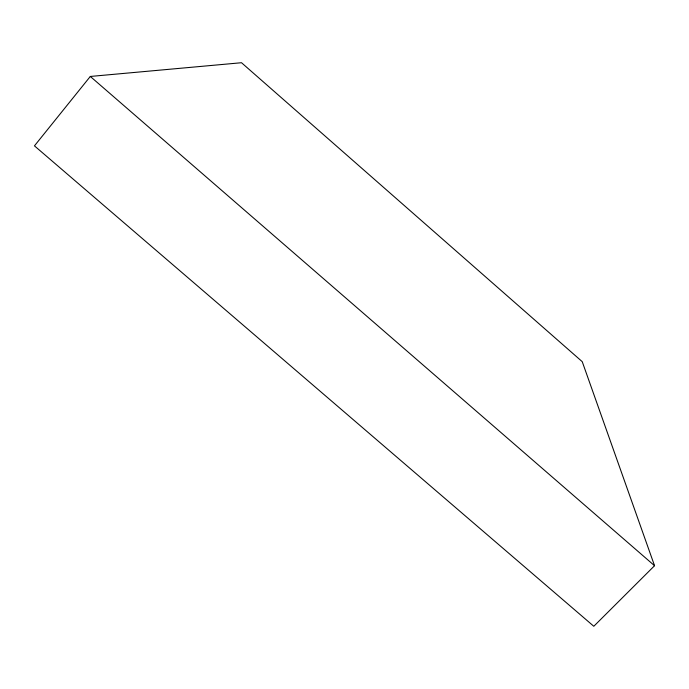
<?xml version="1.0" encoding="UTF-8"?>
<svg xmlns="http://www.w3.org/2000/svg" width="689" height="689" viewBox="0 0 689 689"><rect width="100%" height="100%" fill="white"/><g stroke="black" fill="none" stroke-linecap="round" stroke-linejoin="round"><path stroke-width="1.03" d="M90.302 76.453L34.45 145.861L593.806 626.275L654.55 565.712L582.239 361.673L241.512 62.725L90.302 76.453L654.55 565.712"/></g></svg>
